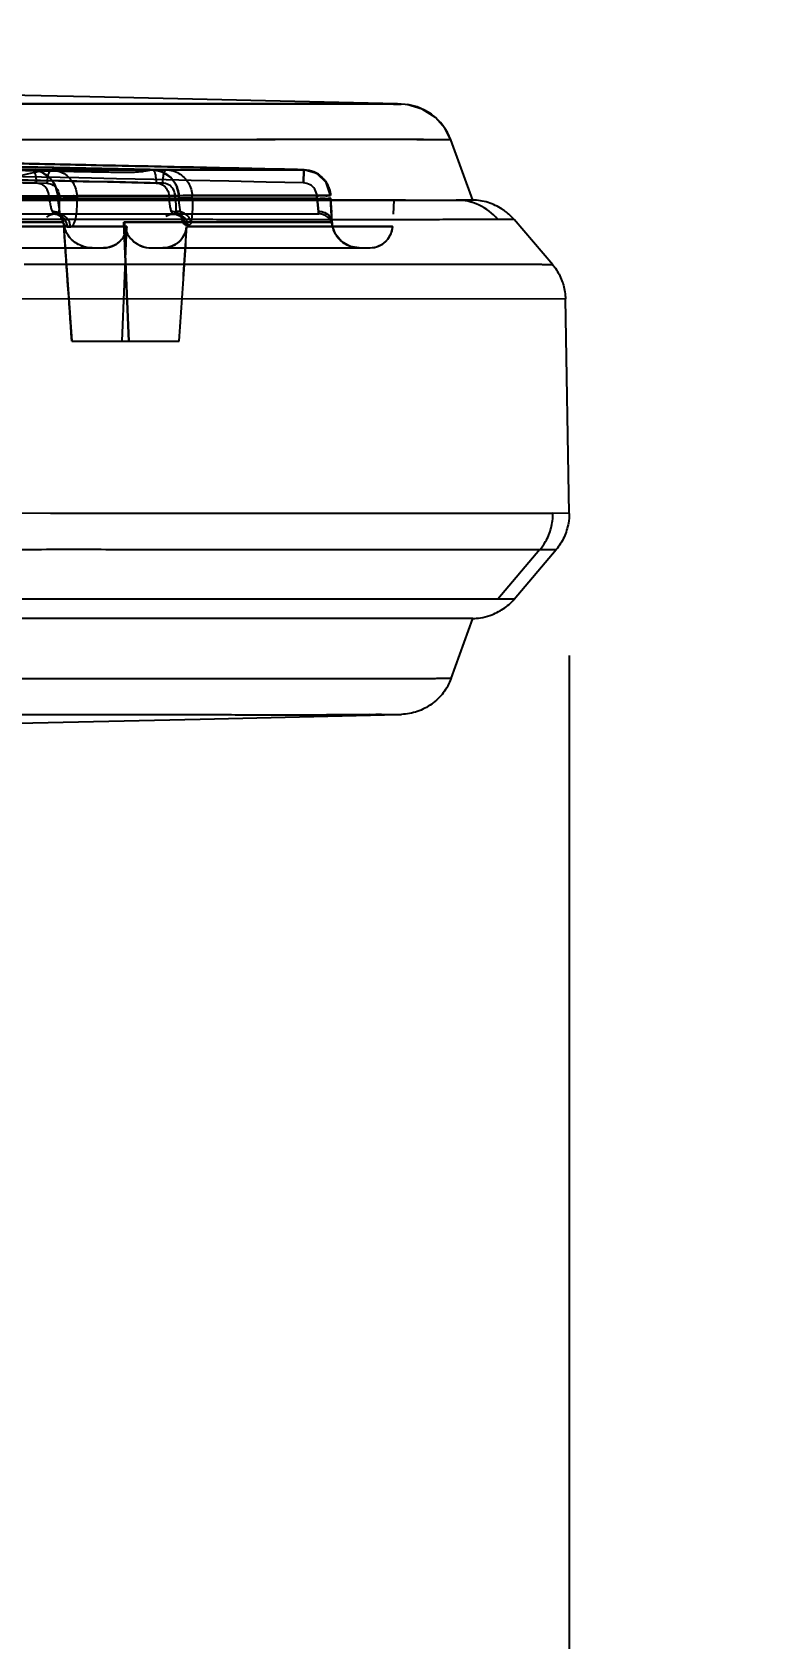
# Model space of a CAD drawing. Header units: millimetres. Extents: x 687 to 1107, y -116 to 478.
# Drawn here: x 855.8 to 859.06, y 371.13 to 378.21 of the extents above; entities that cross this region are included whole.
import ezdxf

# ---------------------------------------------------------------- set-up
doc = ezdxf.new("R2010")
doc.units = ezdxf.units.MM
doc.header["$LTSCALE"] = 0.1
doc.layers.add('DIM', color=3, linetype='Continuous')
doc.styles.get("Standard").update_dxf_attribs({"font": 'arial.ttf'})
doc.dimstyles.new('ISO-25', dxfattribs={"dimtxt": 2.5, "dimasz": 2.5, "dimexe": 1.25, "dimexo": 0.625, "dimtad": 1, "dimlfac": 5, "dimtxsty": 'Standard', "dimcen": 2.5, "dimadec": 0, "dimazin": 0, "dimtfac": 1, "dimtmove": 0, "dimatfit": 3, "dimfxl": 0, "dimarcsym": 0})

# ---------------------------------------------------------------- blocks, each defined once
blk = doc.blocks.new('*D69')
at = {"layer": 'Defpoints', "color": 0}
for p in [(804.6861, 376.0872), (858.1644, 376.0869), (858.1644, 365.5396)]:
    blk.add_point(p, dxfattribs=at)
at = {"layer": 'DIM', "color": 0, "lineweight": -2}
for p, q in [((804.6861, 375.4622), (804.6861, 364.2896)), ((858.1644, 375.4619), (858.1644, 364.2896)), ((807.1861, 365.5396), (855.6644, 365.5396))]:
    blk.add_line(p, q, dxfattribs=at)
at = {"layer": 'DIM', "color": 0}
for points in [[(807.1861, 365.9563), (807.1861, 365.123), (804.6861, 365.5396)], [(855.6644, 365.9563), (855.6644, 365.123), (858.1644, 365.5396)]]:
    blk.add_solid(points, dxfattribs=at)
at = {"layer": 'DIM', "color": 0, "insert": (850.4227, 367.4411), "char_height": 2.5, "attachment_point": 5}
blk.add_mtext('267.5', dxfattribs=at)
blk = doc.blocks.new('*D67')
at = {"layer": 'Defpoints', "color": 0}
for p in [(831.4252, 395.8247), (883.897, -59.5354), (893.1679, -59.5354)]:
    blk.add_point(p, dxfattribs=at)
at = {"layer": 'DIM', "color": 0, "lineweight": -2}
for p, q in [((832.0502, 395.8247), (894.4179, 395.8247)), ((893.1679, 393.3247), (893.1679, -57.0354)), ((884.522, -59.5354), (894.4179, -59.5354))]:
    blk.add_line(p, q, dxfattribs=at)
at = {"layer": 'DIM', "color": 0}
for points in [[(892.7512, 393.3247), (893.5845, 393.3247), (893.1679, 395.8247)], [(892.7512, -57.0354), (893.5845, -57.0354), (893.1679, -59.5354)]]:
    blk.add_solid(points, dxfattribs=at)
at = {"layer": 'DIM', "color": 0, "insert": (890.9041, 168.1447), "char_height": 2.5, "attachment_point": 5, "rotation": 90}
blk.add_mtext('(2280)', dxfattribs=at)

msp = doc.modelspace()

# ---------------------------------------------------------------- linework, layer by layer
for p, q in [((857.4215, 377.8889), (857.4079, 377.8893)), ((857.4213, 377.8889), (857.4079, 377.8893)), ((857.7392, 377.4665), (857.6428, 377.7311)), ((856.9956, 377.5997), (853.5492, 377.6724)), ((854.1235, 377.5969), (856.3298, 377.5994)), ((856.9956, 377.5997), (855.8846, 377.5987)), ((856.3899, 377.5994), (856.9963, 377.5998)), ((856.9943, 377.5416), (856.9956, 377.5997)), ((856.9956, 377.5997), (856.9943, 377.5416)), ((805.1117, 377.4667), (857.667, 377.4666)), ((820.4265, 377.4666), (857.7392, 377.4666)), ((857.0534, 377.4731), (831.7213, 377.4731)), ((834.9646, 377.4731), (855.918, 377.4731)), ((855.8739, 377.4731), (835.5132, 377.4731)), ((842.4239, 377.4667), (856.8391, 377.4667)), ((852.7895, 377.4849), (855.9103, 377.4827)), ((856.4445, 377.4831), (854.2233, 377.4857)), ((857.4436, 377.4666), (855.6681, 377.4667)), ((855.8735, 377.4838), (855.9103, 377.4849)), ((855.8739, 377.4731), (855.8738, 377.4831)), ((855.9109, 377.4742), (855.8739, 377.4731)), ((855.9109, 377.4742), (855.9103, 377.4849)), ((855.9179, 377.4831), (855.9178, 377.4731)), ((855.9959, 377.4861), (857.1127, 377.4861)), ((855.9959, 377.485), (855.9964, 377.4742)), ((856.4016, 377.4839), (856.4017, 377.4731)), ((856.429, 377.4731), (856.4291, 377.4839)), ((857.1127, 377.486), (856.5032, 377.4861)), ((856.5038, 377.4742), (856.5032, 377.4858)), ((857.0532, 377.4731), (857.0532, 377.4842)), ((857.0532, 377.4842), (857.0532, 377.4731)), ((857.0592, 377.4166), (857.0534, 377.4731)), ((857.0534, 377.4731), (857.0592, 377.4166)), ((857.1134, 377.4742), (857.1166, 377.412)), ((857.1134, 377.4742), (857.1166, 377.412)), ((857.1134, 377.4742), (857.1191, 377.3693)), ((857.1191, 377.3691), (857.1134, 377.4742)), ((857.3924, 377.4666), (857.3891, 377.4045)), ((857.4859, 377.4666), (857.7386, 377.4666)), ((857.7386, 377.4666), (857.667, 377.4666)), ((831.7894, 377.4056), (857.0617, 377.4056)), ((855.9329, 377.3693), (852.7505, 377.3693)), ((854.1963, 377.3693), (855.9365, 377.3691)), ((855.8864, 377.4166), (855.8876, 377.414)), ((855.9366, 377.3639), (855.9341, 377.3674)), ((855.9366, 377.3639), (855.9726, 376.8455)), ((857.1191, 377.3693), (856.2027, 377.3693)), ((856.2244, 376.8455), (856.2028, 377.3693)), ((856.2253, 376.8455), (856.2037, 377.3693)), ((856.2038, 377.3693), (856.462, 377.3693)), ((856.4864, 377.3556), (856.4748, 377.3556)), ((856.498, 377.3692), (857.1191, 377.3691)), ((856.5528, 377.3817), (856.5786, 377.3816)), ((857.8481, 377.3826), (857.9217, 377.3826)), ((857.9217, 377.3826), (858.0917, 377.182)), ((856.2152, 377.3503), (842.4304, 377.3508)), ((842.4304, 377.3504), (856.2151, 377.3503)), ((855.9533, 377.3487), (855.9674, 377.3487)), ((856.195, 376.8455), (856.2149, 377.3503)), ((856.195, 376.8455), (856.215, 377.3503)), ((856.4793, 377.3503), (857.3868, 377.3504)), ((857.3863, 377.3504), (856.4797, 377.3503)), ((842.1339, 377.2556), (856.1125, 377.2556)), ((856.3246, 377.2556), (857.287, 377.2556)), ((856.111, 377.1829), (855.7626, 377.1827)), ((856.1355, 377.1829), (856.111, 377.1829)), ((856.1751, 377.1829), (856.1355, 377.1829)), ((856.4796, 377.1828), (856.1751, 377.1829)), ((856.5757, 377.1828), (856.4796, 377.1828)), ((857.2437, 377.1828), (856.5757, 377.1828)), ((857.5112, 377.1828), (857.2437, 377.1828)), ((858.1479, 377.0311), (852.286, 377.029)), ((858.1644, 376.0869), (858.1479, 377.0311)), ((855.9726, 376.8455), (856.4454, 376.8456)), ((855.8785, 376.0872), (855.6089, 376.0874)), ((858.093, 376.0872), (855.8785, 376.0872)), ((858.1644, 376.0869), (858.0922, 376.088)), ((858.0345, 375.9276), (857.8504, 375.7097)), ((857.9223, 375.7091), (858.1076, 375.9278)), ((858.0346, 375.9276), (858.0359, 375.9275)), ((858.0359, 375.9275), (858.1072, 375.9281)), ((857.8496, 375.7096), (855.4678, 375.7095)), ((857.9223, 375.7097), (857.8504, 375.7097)), ((857.7399, 375.6246), (805.1103, 375.6246)), ((857.6438, 375.3599), (857.7401, 375.6245)), ((857.1571, 375.2008), (857.0946, 375.2007)), ((857.2864, 375.201), (857.1571, 375.2008)), ((857.3374, 375.2012), (857.3127, 375.2011)), ((857.4161, 375.202), (857.4221, 375.2022)), ((857.4221, 375.2022), (857.4249, 375.2022))]:
    msp.add_line(p, q)
for points in [[(857.4078, 377.8893), (856.0524, 377.9205), (853.4722, 377.9732), (850.7199, 378.0229), (848.5808, 378.057), (846.1892, 378.0903), (843.5778, 378.121)], [(855.7983, 377.5986), (852.0997, 377.6737), (848.5309, 377.7368), (845.092, 377.7883), (841.7829, 377.8283), (838.6038, 377.8573), (835.5545, 377.8759)], [(855.8847, 377.5987), (852.2024, 377.674), (848.6449, 377.7372), (845.2121, 377.7887), (841.9041, 377.8287), (838.7209, 377.8577), (835.6626, 377.8762)], [(856.3299, 377.5994), (852.781, 377.6728), (849.2752, 377.7351), (845.8127, 377.7865), (842.3934, 377.8271), (839.0173, 377.8569), (835.6844, 377.8763)], [(856.3892, 377.5995), (852.8502, 377.673), (849.3519, 377.7355), (845.8943, 377.7869), (842.4775, 377.8275), (839.1014, 377.8573), (835.7662, 377.8765)], [(857.4087, 377.8892), (857.4007, 377.8894), (857.3905, 377.8895), (857.3778, 377.8897)], [(857.4226, 377.8889), (857.4215, 377.889), (857.4087, 377.8892)], [(857.6428, 377.7313), (857.6167, 377.7822), (857.5748, 377.83), (857.5169, 377.8672), (857.4485, 377.8869)], [(855.9127, 377.4852), (855.9017, 377.529), (855.8763, 377.5649), (855.8408, 377.5891), (855.7982, 377.5986)], [(856.4456, 377.4859), (856.4344, 377.53), (856.409, 377.5656), (856.3731, 377.5898), (856.3298, 377.5994)], [(857.1127, 377.4861), (857.0943, 377.5434), (857.0523, 377.5837), (856.9956, 377.5997)], [(857.1127, 377.4861), (857.095, 377.5422), (857.0535, 377.583), (856.9956, 377.5997)], [(856.4445, 377.4857), (856.4448, 377.4857), (856.4451, 377.4858), (856.4453, 377.4858), (856.4455, 377.4859), (856.4456, 377.4859), (856.4456, 377.486)], [(856.4462, 377.4745), (856.4462, 377.4744), (856.4461, 377.4744), (856.446, 377.4743), (856.4458, 377.4743), (856.4455, 377.4742), (856.4451, 377.4742)], [(857.1191, 377.3698), (857.1175, 377.3971), (857.1156, 377.433), (857.1134, 377.4742)], [(857.1191, 377.3696), (857.1176, 377.3967), (857.1156, 377.4326), (857.1134, 377.4742)], [(855.8637, 377.3912), (855.8773, 377.4014), (855.8929, 377.4055), (855.9093, 377.4034), (855.9238, 377.3958), (855.9299, 377.3897), (855.9294, 377.3908), (855.9253, 377.4014)], [(856.3872, 377.3957), (856.4079, 377.4045), (856.4306, 377.4043), (856.4484, 377.3967), (856.4582, 377.3879), (856.4603, 377.3846), (856.4585, 377.3906), (856.4575, 377.4069)], [(857.2392, 377.2556), (857.1992, 377.2624), (857.1617, 377.2839), (857.1353, 377.3156), (857.1208, 377.3556)], [(857.2869, 377.2556), (857.3158, 377.2598), (857.3435, 377.2731), (857.3654, 377.2936), (857.3802, 377.3194), (857.3868, 377.3503)], [(855.3972, 375.1566), (856.538, 375.1811), (857.4145, 375.202)]]:
    msp.add_lwpolyline(points)
for centre, radius, start, end in [((857.4173, 377.649), 0.24, 20.00493, 88.48701), ((831.6645, -747.9284), 1125.7551, 88.7107189, 89.7856135), ((831.664, -747.958), 1125.7847, 88.7107302, 89.7855956), ((856.9928, 377.4797), 0.1201, 3.04263, 88.65691), ((860.8017, 377.7256), 4.3638, 183.15214, 183.2783), ((653.2192, 362.996), 203.2261, 3.907642, 4.055641), ((857.0617, 377.3456), 0.06, 9.5959, 90.01213), ((857.0616, 377.3456), 0.06, 9.5875, 89.9842), ((857.2868, 377.3556), 0.1001, 270.12146, 356.96803)]:
    msp.add_arc(centre, radius, start, end)
for points, knots in [([(835.6625, 377.8762), (836.3393, 377.8732), (837.5656, 377.8664), (839.3499, 377.8532), (840.9399, 377.8389), (842.3778, 377.8239), (843.5906, 377.8097), (844.6053, 377.7969), (845.5125, 377.7847), (846.3948, 377.7721), (847.2583, 377.7592), (848.0611, 377.747), (848.7555, 377.7345), (849.3569, 377.7236), (849.8761, 377.7164), (850.4075, 377.7082), (850.9467, 377.6912), (851.4938, 377.659), (851.9692, 377.6478), (852.3891, 377.6414), (852.7603, 377.6525), (853.0903, 377.6628), (853.3789, 377.6225), (853.6359, 377.6099), (853.8597, 377.6001), (854.0529, 377.5935), (854.2197, 377.5883), (854.3646, 377.5843), (854.4912, 377.581), (854.6027, 377.5782), (854.7016, 377.5758), (854.7901, 377.5738), (854.8703, 377.572), (854.9443, 377.5705), (855.0138, 377.569), (855.0812, 377.5677), (855.149, 377.5665), (855.2325, 377.5651), (855.3362, 377.5639), (855.4568, 377.5627), (855.5803, 377.5643), (855.6964, 377.5628), (855.7965, 377.5854), (855.8573, 377.5992), (855.8845, 377.5987)], [0, 0, 0, 0, 0.100359, 0.181871, 0.264613, 0.336164, 0.395113, 0.444484, 0.486656, 0.529656, 0.575348, 0.614715, 0.648729, 0.678343, 0.703907, 0.725738, 0.757154, 0.783898, 0.807014, 0.827663, 0.846155, 0.862117, 0.876499, 0.889261, 0.900261, 0.909734, 0.917917, 0.92502, 0.931231, 0.936694, 0.941556, 0.945898, 0.949826, 0.953458, 0.956863, 0.960136, 0.963468, 0.966916, 0.972514, 0.978856, 0.984784, 0.990864, 0.995964, 1, 1, 1, 1]), ([(855.8845, 377.5987), (855.7676, 377.6007), (855.5183, 377.6053), (855.134, 377.6128), (854.6944, 377.6219), (854.2438, 377.6314), (853.7524, 377.6418), (853.2195, 377.6531), (852.5761, 377.6664), (851.8791, 377.6798), (851.1051, 377.6937), (850.1982, 377.7093), (849.1164, 377.7283), (847.9275, 377.7474), (846.6457, 377.7673), (845.187, 377.7881), (843.5577, 377.8094), (841.7457, 377.8303), (839.8714, 377.8487), (837.8124, 377.8649), (836.4157, 377.8728), (835.6625, 377.8762)], [0, 0, 0, 0, 0.017344, 0.036998, 0.057014, 0.08257, 0.10385, 0.129924, 0.161629, 0.199318, 0.23333, 0.276468, 0.333863, 0.393821, 0.452857, 0.524013, 0.610222, 0.694573, 0.792812, 0.888269, 1, 1, 1, 1]), ([(835.6844, 377.8763), (836.2264, 377.874), (837.2641, 377.8687), (838.7557, 377.8591), (840.1207, 377.8486), (841.3703, 377.8374), (842.5149, 377.826), (843.5631, 377.8145), (844.5226, 377.8031), (845.4002, 377.7921), (846.2021, 377.7812), (846.9342, 377.7711), (847.6019, 377.7613), (848.2109, 377.7519), (848.7657, 377.7431), (849.2699, 377.7353), (849.7278, 377.7276), (850.1423, 377.7207), (850.5167, 377.7141), (850.8678, 377.7061), (851.2177, 377.7033), (851.5693, 377.6849), (851.9064, 377.6751), (852.2101, 377.6702), (852.4792, 377.6652), (852.72, 377.6611), (852.9357, 377.6574), (853.1297, 377.6549), (853.3116, 377.6645), (853.4973, 377.655), (853.6997, 377.6404), (853.9226, 377.6371), (854.1523, 377.6316), (854.3724, 377.6267), (854.5709, 377.6225), (854.7471, 377.6188), (854.9047, 377.6155), (855.0466, 377.6125), (855.1747, 377.6098), (855.291, 377.6073), (855.3967, 377.6051), (855.493, 377.603), (855.5807, 377.6012), (855.6608, 377.5995), (855.7339, 377.5979), (855.8007, 377.5965), (855.8618, 377.5952), (855.9177, 377.5941), (855.9689, 377.593), (856.0159, 377.5921), (856.0591, 377.5913), (856.0987, 377.5905), (856.1351, 377.59), (856.1687, 377.5894), (856.1996, 377.5892), (856.2281, 377.5892), (856.2543, 377.5899), (856.2779, 377.5918), (856.2986, 377.5948), (856.3154, 377.5981), (856.3255, 377.5994), (856.3298, 377.5994)], [0, 0, 0, 0, 0.078741, 0.150773, 0.216709, 0.277058, 0.33233, 0.383017, 0.429362, 0.471733, 0.510532, 0.545885, 0.5781, 0.607552, 0.63438, 0.658705, 0.680819, 0.700921, 0.718928, 0.73522, 0.751955, 0.769759, 0.786363, 0.80094, 0.813885, 0.825475, 0.835934, 0.845216, 0.853658, 0.862378, 0.872206, 0.883133, 0.894764, 0.905582, 0.915124, 0.923603, 0.931195, 0.93803, 0.944211, 0.949821, 0.954925, 0.959574, 0.963811, 0.967676, 0.971206, 0.974432, 0.977383, 0.980085, 0.98256, 0.98483, 0.986914, 0.988828, 0.990588, 0.992208, 0.993702, 0.995081, 0.996351, 0.997505, 0.998528, 0.999372, 1, 1, 1, 1]), ([(835.7662, 377.8765), (836.3428, 377.8741), (837.4467, 377.8685), (839.033, 377.8579), (840.4839, 377.8462), (841.8112, 377.8337), (843.0253, 377.8209), (844.1357, 377.8081), (845.1514, 377.7954), (846.0803, 377.7831), (846.9286, 377.7712), (847.7018, 377.7598), (848.406, 377.749), (849.0462, 377.7389), (849.6259, 377.7294), (850.1493, 377.7206), (850.6214, 377.7125), (851.0461, 377.7051), (851.4264, 377.6984), (851.7663, 377.6923), (852.0711, 377.6867), (852.3459, 377.6816), (852.5949, 377.6769), (852.8209, 377.6726), (853.0257, 377.6687), (853.2092, 377.6651), (853.3701, 377.6619), (853.5111, 377.6591), (853.6418, 377.6564), (853.7749, 377.6538), (853.9193, 377.6509), (854.0784, 377.6477), (854.2545, 377.6442), (854.4466, 377.6403), (854.6449, 377.6363), (854.8343, 377.6324), (855.0045, 377.6289), (855.1551, 377.6258), (855.2898, 377.623), (855.4109, 377.6204), (855.5204, 377.6181), (855.6196, 377.616), (855.7098, 377.6141), (855.792, 377.6123), (855.8669, 377.6107), (855.9352, 377.6092), (855.9976, 377.6079), (856.0547, 377.6066), (856.1069, 377.6055), (856.1547, 377.6045), (856.1985, 377.6035), (856.2388, 377.6026), (856.2758, 377.6018), (856.3096, 377.6011), (856.34, 377.6004), (856.3661, 377.5999), (856.382, 377.5996), (856.3891, 377.5995)], [0, 0, 0, 0, 0.083873, 0.160572, 0.230733, 0.294918, 0.35365, 0.407339, 0.456431, 0.501405, 0.542462, 0.57983, 0.613884, 0.644902, 0.672953, 0.698219, 0.721053, 0.741632, 0.76, 0.77638, 0.791074, 0.804341, 0.816365, 0.827288, 0.837222, 0.846167, 0.853976, 0.860631, 0.866676, 0.873001, 0.879983, 0.887692, 0.896152, 0.90559, 0.915647, 0.925004, 0.933148, 0.940409, 0.946901, 0.952747, 0.958031, 0.962825, 0.967186, 0.971158, 0.974779, 0.978083, 0.981101, 0.983859, 0.986383, 0.988696, 0.990815, 0.992759, 0.994548, 0.996198, 0.997687, 0.998963, 1, 1, 1, 1]), ([(835.877, 377.8769), (836.1053, 377.876), (836.5619, 377.8741), (837.2468, 377.8708), (837.9318, 377.8671), (838.6016, 377.8631), (839.2564, 377.8588), (839.8961, 377.8542), (840.5358, 377.8493), (841.1608, 377.8442), (841.771, 377.8388), (842.3666, 377.8333), (842.9621, 377.8274), (843.5435, 377.8214), (844.1108, 377.8153), (844.6639, 377.809), (845.2171, 377.8025), (845.7572, 377.7958), (846.2843, 377.7891), (846.7984, 377.7823), (847.3124, 377.7753), (847.8125, 377.7682), (848.2986, 377.7611), (848.7708, 377.7541), (849.2429, 377.7468), (849.7034, 377.7395), (850.1523, 377.7323), (850.5896, 377.725), (851.0269, 377.7176), (851.442, 377.7104), (851.8348, 377.7035), (852.2054, 377.6968), (852.5761, 377.69), (852.9633, 377.6828), (853.367, 377.6751), (853.7874, 377.667), (854.2077, 377.6587), (854.6089, 377.6506), (854.9911, 377.6428), (855.3543, 377.6353), (855.7174, 377.6276), (856.0357, 377.6208), (856.3093, 377.6149), (856.5381, 377.6099), (856.7668, 377.6049), (856.9193, 377.6015), (856.9956, 377.5997)], [0, 0, 0, 0, 0.032429, 0.064859, 0.097288, 0.129718, 0.160007, 0.190295, 0.220584, 0.250873, 0.279071, 0.307269, 0.335467, 0.363665, 0.389856, 0.416048, 0.44224, 0.468431, 0.492773, 0.517115, 0.541456, 0.565798, 0.588154, 0.610511, 0.632867, 0.655223, 0.67593, 0.696638, 0.717345, 0.738052, 0.755603, 0.773154, 0.790706, 0.808257, 0.828161, 0.848066, 0.867971, 0.887876, 0.905073, 0.922269, 0.939466, 0.956663, 0.967497, 0.978331, 0.989166, 1, 1, 1, 1]), ([(856.9956, 377.5997), (856.9193, 377.6015), (856.7668, 377.6049), (856.538, 377.6099), (856.3092, 377.6149), (856.0356, 377.6208), (855.7172, 377.6276), (855.354, 377.6353), (854.9908, 377.6428), (854.6086, 377.6507), (854.2073, 377.6587), (853.7871, 377.667), (853.3669, 377.6751), (852.9632, 377.6828), (852.576, 377.69), (852.2054, 377.6968), (851.8348, 377.7035), (851.4419, 377.7104), (851.0268, 377.7176), (850.5895, 377.725), (850.1522, 377.7323), (849.7033, 377.7395), (849.2429, 377.7468), (848.7709, 377.7541), (848.2989, 377.7611), (847.8128, 377.7682), (847.3128, 377.7753), (846.7987, 377.7823), (846.2847, 377.7891), (845.7576, 377.7958), (845.2175, 377.8024), (844.6644, 377.809), (844.1114, 377.8153), (843.5441, 377.8214), (842.9627, 377.8274), (842.3671, 377.8333), (841.7715, 377.8388), (841.1612, 377.8442), (840.5362, 377.8493), (839.8965, 377.8542), (839.2567, 377.8588), (838.6019, 377.8631), (837.932, 377.8671), (837.247, 377.8708), (836.562, 377.8741), (836.1053, 377.876), (835.877, 377.8769)], [0, 0, 0, 0, 0.010836, 0.021672, 0.032509, 0.043345, 0.060545, 0.077745, 0.094945, 0.112145, 0.132045, 0.151946, 0.171846, 0.191746, 0.209297, 0.226847, 0.244398, 0.261948, 0.282657, 0.303366, 0.324075, 0.344784, 0.367135, 0.389485, 0.411835, 0.434186, 0.458527, 0.482869, 0.50721, 0.531552, 0.55774, 0.583928, 0.610117, 0.636305, 0.664506, 0.692706, 0.720907, 0.749108, 0.779398, 0.809687, 0.839977, 0.870267, 0.9027, 0.935133, 0.967567, 1, 1, 1, 1]), ([(843.5934, 377.8907), (844.2477, 377.8906), (845.6876, 377.8903), (847.8926, 377.8898), (849.7992, 377.8894), (851.2515, 377.8892), (852.2382, 377.8891), (853.1309, 377.889), (853.9181, 377.8891), (854.5962, 377.8893), (855.3053, 377.8895), (855.99, 377.8897), (856.6184, 377.8901), (857.0367, 377.8905), (857.2825, 377.8901), (857.3945, 377.8892), (857.4237, 377.8889)], [0, 0, 0, 0, 0.141919, 0.312345, 0.47828, 0.555494, 0.627385, 0.692306, 0.749138, 0.798141, 0.839396, 0.902942, 0.946668, 0.975707, 0.993676, 1, 1, 1, 1]), ([(857.4238, 377.8889), (857.4211, 377.8889), (857.4152, 377.8891), (857.4051, 377.8893), (857.3923, 377.8894), (857.3763, 377.8896), (857.3572, 377.8897), (857.3341, 377.8899), (857.3062, 377.89), (857.2719, 377.8901), (857.2291, 377.8901), (857.1751, 377.8902), (857.1066, 377.8902), (857.0194, 377.8903), (856.9079, 377.8902), (856.7655, 377.8902), (856.5825, 377.8901), (856.3431, 377.8899), (856.0312, 377.8898), (855.6482, 377.8896), (855.2125, 377.8895), (854.7464, 377.8893), (854.257, 377.8892), (853.739, 377.8891), (853.1869, 377.8891), (852.5986, 377.8891), (851.9722, 377.8891), (851.2999, 377.8892), (850.5628, 377.8893), (849.7354, 377.8895), (848.7932, 377.8896), (847.717, 377.8898), (846.4901, 377.8901), (845.0991, 377.8904), (844.1147, 377.8906), (843.5936, 377.8907)], [0, 0, 0, 0, 0.000584, 0.001273, 0.00221, 0.003357, 0.004728, 0.006372, 0.008356, 0.010788, 0.013815, 0.01764, 0.0225, 0.02867, 0.03655, 0.046682, 0.059556, 0.076263, 0.098596, 0.127212, 0.159342, 0.193115, 0.228307, 0.265516, 0.305478, 0.348053, 0.393138, 0.44135, 0.493891, 0.553017, 0.62083, 0.698278, 0.786453, 0.886968, 1, 1, 1, 1]), ([(855.8178, 377.5402), (853.5688, 377.5901), (849.0707, 377.6772), (842.3232, 377.7697), (837.8247, 377.8059), (835.5756, 377.8177)], [0, 0, 0, 0, 0.333359, 0.666692, 1, 1, 1, 1]), ([(835.642, 377.8181), (837.8892, 377.8066), (842.3833, 377.7707), (849.1239, 377.6781), (853.6171, 377.5906), (855.8635, 377.5404)], [0, 0, 0, 0, 0.333353, 0.666686, 1, 1, 1, 1]), ([(835.6993, 377.8182), (837.9934, 377.8079), (842.5816, 377.7736), (849.4636, 377.6812), (854.0514, 377.5924), (856.3451, 377.5412)], [0, 0, 0, 0, 0.333314, 0.666647, 1, 1, 1, 1]), ([(856.372, 377.5411), (854.0812, 377.5925), (849.4992, 377.6816), (842.6254, 377.774), (838.0425, 377.8081), (835.7509, 377.8182)], [0, 0, 0, 0, 0.333317, 0.66665, 1, 1, 1, 1]), ([(857.6429, 377.7311), (857.6137, 377.7314), (857.5013, 377.7323), (857.2544, 377.7327), (856.8333, 377.7322), (856.1987, 377.7319), (855.5054, 377.7316), (854.7851, 377.7315), (854.0935, 377.7313), (853.289, 377.7312), (852.3759, 377.7312), (851.3669, 377.7313), (849.8863, 377.7316), (847.9514, 377.732), (845.5837, 377.7325), (843.1959, 377.733), (838.4753, 377.7338), (834.5514, 377.7341), (831.4252, 377.7341)], [0, 0, 0, 0, 0.003341, 0.012853, 0.028259, 0.051526, 0.085469, 0.107588, 0.133947, 0.164607, 0.199639, 0.238433, 0.280071, 0.36906, 0.459836, 0.550999, 0.642288, 1, 1, 1, 1]), ([(857.6424, 377.731), (857.6185, 377.7315), (857.5621, 377.7322), (857.4597, 377.7323), (857.3228, 377.7324), (857.1463, 377.7323), (856.8191, 377.7322), (856.2643, 377.7318), (855.5951, 377.7316), (854.8991, 377.7314), (853.9293, 377.7311), (852.8121, 377.7311), (851.5592, 377.7312), (850.0913, 377.7314), (848.1565, 377.7318), (845.7719, 377.7323), (843.353, 377.7329), (840.1149, 377.7334), (836.139, 377.7339), (832.972, 377.734), (831.4252, 377.734)], [0, 0, 0, 0, 0.002727, 0.006459, 0.011716, 0.018388, 0.026663, 0.049154, 0.081868, 0.10324, 0.128805, 0.192834, 0.231084, 0.272172, 0.360805, 0.452485, 0.545039, 0.637599, 0.823011, 1, 1, 1, 1]), ([(855.7981, 377.5986), (855.8173, 377.5981), (855.8559, 377.5866), (855.8977, 377.5434), (855.9092, 377.5046), (855.9103, 377.4849)], [0, 0, 0, 0, 0.330107, 0.659641, 1, 1, 1, 1]), ([(855.8177, 377.5403), (855.8177, 377.5501), (855.816, 377.5676), (855.8115, 377.5879), (855.8024, 377.5985), (855.7981, 377.5986)], [0, 0, 0, 0, 0.459516, 0.803393, 1, 1, 1, 1]), ([(855.8845, 377.5987), (855.8803, 377.5987), (855.871, 377.5879), (855.866, 377.5678), (855.8639, 377.5503), (855.8636, 377.5405)], [0, 0, 0, 0, 0.197796, 0.546196, 1, 1, 1, 1]), ([(855.8845, 377.5987), (855.9034, 377.5983), (855.9417, 377.5867), (855.9833, 377.5438), (855.995, 377.5048), (855.9959, 377.485)], [0, 0, 0, 0, 0.326784, 0.656447, 1, 1, 1, 1]), ([(856.3298, 377.5994), (856.3334, 377.5994), (856.3401, 377.5871), (856.3429, 377.5685), (856.3447, 377.551), (856.345, 377.5412)], [0, 0, 0, 0, 0.176746, 0.527959, 1, 1, 1, 1]), ([(856.3298, 377.5994), (856.3491, 377.5989), (856.3883, 377.5873), (856.4311, 377.5444), (856.4434, 377.5053), (856.4445, 377.4857)], [0, 0, 0, 0, 0.331034, 0.663745, 1, 1, 1, 1]), ([(856.3891, 377.5995), (856.3854, 377.5995), (856.3782, 377.5872), (856.3742, 377.5684), (856.3724, 377.5508), (856.3721, 377.5411)], [0, 0, 0, 0, 0.180365, 0.536938, 1, 1, 1, 1]), ([(856.3891, 377.5995), (856.4084, 377.599), (856.4478, 377.5878), (856.4907, 377.5446), (856.5023, 377.5052), (856.5032, 377.4857)], [0, 0, 0, 0, 0.328684, 0.667504, 1, 1, 1, 1]), ([(856.9956, 377.5997), (857.0153, 377.5993), (857.0549, 377.5879), (857.0989, 377.5453), (857.1117, 377.5059), (857.1127, 377.4861)], [0, 0, 0, 0, 0.333363, 0.66354, 1, 1, 1, 1]), ([(855.8738, 377.4831), (855.8725, 377.4934), (855.8673, 377.5131), (855.8461, 377.535), (855.8271, 377.5398), (855.8178, 377.5402)], [0, 0, 0, 0, 0.357999, 0.678536, 1, 1, 1, 1]), ([(855.8635, 377.5404), (855.8728, 377.5398), (855.8915, 377.5349), (855.9121, 377.5129), (855.9169, 377.4934), (855.9179, 377.4831)], [0, 0, 0, 0, 0.323276, 0.642702, 1, 1, 1, 1]), ([(856.3451, 377.5412), (856.3546, 377.5405), (856.3737, 377.5355), (856.3951, 377.5137), (856.4005, 377.4941), (856.4016, 377.4839)], [0, 0, 0, 0, 0.326334, 0.646937, 1, 1, 1, 1]), ([(856.4291, 377.4839), (856.4279, 377.4943), (856.4228, 377.5143), (856.4009, 377.5362), (856.3815, 377.5408), (856.372, 377.5411)], [0, 0, 0, 0, 0.355648, 0.675166, 1, 1, 1, 1]), ([(857.0532, 377.4842), (857.052, 377.4945), (857.0465, 377.5144), (857.024, 377.5363), (857.0042, 377.5411), (856.9943, 377.5417)], [0, 0, 0, 0, 0.346669, 0.66676, 1, 1, 1, 1]), ([(855.8739, 377.4731), (855.8747, 377.4657), (855.8766, 377.4518), (855.8806, 377.4329), (855.8843, 377.4215), (855.8864, 377.4166)], [0, 0, 0, 0, 0.382748, 0.727526, 1, 1, 1, 1]), ([(855.9098, 377.4056), (855.9134, 377.4056), (855.9186, 377.4209), (855.9195, 377.4412), (855.9192, 377.4618), (855.918, 377.4731)], [0, 0, 0, 0, 0.156639, 0.514645, 1, 1, 1, 1]), ([(855.9109, 377.4742), (855.9118, 377.4605), (855.9144, 377.4346), (855.9215, 377.3993), (855.9286, 377.3782), (855.9329, 377.3693)], [0, 0, 0, 0, 0.381588, 0.725316, 1, 1, 1, 1]), ([(855.9179, 377.4836), (855.9284, 377.4842), (855.9484, 377.4852), (855.9744, 377.4856), (855.9899, 377.4858), (855.9959, 377.485)], [0, 0, 0, 0, 0.404993, 0.768192, 1, 1, 1, 1]), ([(855.9964, 377.4742), (855.991, 377.4752), (855.9761, 377.4748), (855.9501, 377.4748), (855.9294, 377.4738), (855.918, 377.4731)], [0, 0, 0, 0, 0.208665, 0.564566, 1, 1, 1, 1]), ([(855.9674, 377.3487), (855.9727, 377.3489), (855.9848, 377.3617), (855.9915, 377.3891), (855.997, 377.4285), (855.997, 377.4583), (855.9964, 377.4742)], [0, 0, 0, 0, 0.118205, 0.335044, 0.643877, 1, 1, 1, 1]), ([(856.4456, 377.486), (856.4455, 377.4878), (856.4344, 377.484), (856.4234, 377.4869), (856.4091, 377.485), (856.4014, 377.4846)], [0, 0, 0, 0, 0.123226, 0.473731, 1, 1, 1, 1]), ([(856.4018, 377.4731), (856.4094, 377.4735), (856.4236, 377.4754), (856.4347, 377.4724), (856.4461, 377.4764), (856.4462, 377.4745)], [0, 0, 0, 0, 0.511128, 0.868284, 1, 1, 1, 1]), ([(856.4115, 377.4166), (856.41, 377.4216), (856.4074, 377.433), (856.4042, 377.4519), (856.4025, 377.4657), (856.4018, 377.4731)], [0, 0, 0, 0, 0.269017, 0.611995, 1, 1, 1, 1]), ([(856.5032, 377.4858), (856.4987, 377.4867), (856.4851, 377.4863), (856.4605, 377.4861), (856.4403, 377.485), (856.429, 377.4844)], [0, 0, 0, 0, 0.186884, 0.541849, 1, 1, 1, 1]), ([(856.5038, 377.4742), (856.4992, 377.4751), (856.4854, 377.4748), (856.4607, 377.4748), (856.4404, 377.4738), (856.4292, 377.4731)], [0, 0, 0, 0, 0.186051, 0.549616, 1, 1, 1, 1]), ([(856.4292, 377.4731), (856.43, 377.4658), (856.431, 377.452), (856.4316, 377.4331), (856.4312, 377.4216), (856.4308, 377.4166)], [0, 0, 0, 0, 0.38958, 0.734386, 1, 1, 1, 1]), ([(856.462, 377.3693), (856.4588, 377.3784), (856.4536, 377.3996), (856.4482, 377.4347), (856.4459, 377.4605), (856.4451, 377.4742)], [0, 0, 0, 0, 0.270117, 0.614618, 1, 1, 1, 1]), ([(856.5038, 377.4742), (856.5044, 377.4606), (856.5048, 377.4348), (856.5031, 377.3997), (856.5002, 377.3784), (856.498, 377.3692)], [0, 0, 0, 0, 0.387938, 0.73213, 1, 1, 1, 1]), ([(857.053, 377.485), (857.0628, 377.4855), (857.0819, 377.4877), (857.0959, 377.484), (857.113, 377.4888), (857.1127, 377.486)], [0, 0, 0, 0, 0.489373, 0.859031, 1, 1, 1, 1]), ([(857.1127, 377.4861), (857.1128, 377.4886), (857.097, 377.4841), (857.0826, 377.4878), (857.0632, 377.4855), (857.053, 377.485)], [0, 0, 0, 0, 0.127561, 0.486738, 1, 1, 1, 1]), ([(857.0534, 377.4731), (857.0632, 377.4736), (857.0823, 377.4758), (857.0965, 377.4721), (857.1136, 377.4771), (857.1134, 377.4742)], [0, 0, 0, 0, 0.491508, 0.854157, 1, 1, 1, 1]), ([(857.0534, 377.4731), (857.0631, 377.4736), (857.0823, 377.4758), (857.0965, 377.4721), (857.1136, 377.477), (857.1134, 377.4742)], [0, 0, 0, 0, 0.490128, 0.859185, 1, 1, 1, 1]), ([(857.8492, 377.3819), (857.827, 377.4081), (857.7703, 377.4507), (857.7012, 377.4665), (857.667, 377.4666)], [0, 0, 0, 0, 0.500151, 1, 1, 1, 1]), ([(857.8693, 377.4262), (857.8499, 377.4386), (857.8077, 377.4584), (857.7616, 377.4665), (857.7386, 377.4666)], [0, 0, 0, 0, 0.500025, 1, 1, 1, 1]), ([(857.9206, 377.3818), (857.9096, 377.3947), (857.8927, 377.4102), (857.874, 377.4231), (857.8693, 377.4262)], [0, 0, 0, 0, 0.749258, 1, 1, 1, 1]), ([(854.6273, 377.3819), (854.7311, 377.3821), (854.931, 377.3824), (855.3024, 377.3824), (855.6462, 377.382), (855.964, 377.3823), (856.1749, 377.3824), (856.3692, 377.3822), (856.4933, 377.3819), (856.5528, 377.3817)], [0, 0, 0, 0, 0.161674, 0.311559, 0.57867, 0.697262, 0.806652, 0.907388, 1, 1, 1, 1]), ([(855.9328, 377.3693), (855.9338, 377.3769), (855.9306, 377.3936), (855.9123, 377.4119), (855.8952, 377.4165), (855.8864, 377.4166)], [0, 0, 0, 0, 0.313603, 0.643353, 1, 1, 1, 1]), ([(855.9365, 377.3638), (855.9369, 377.3719), (855.933, 377.3892), (855.9144, 377.408), (855.8969, 377.4127), (855.8883, 377.4128)], [0, 0, 0, 0, 0.320583, 0.658713, 1, 1, 1, 1]), ([(855.8883, 377.4128), (855.8891, 377.4114), (855.8908, 377.4085), (855.8937, 377.4056), (855.8956, 377.4056)], [0, 0, 0, 0, 0.450446, 1, 1, 1, 1]), ([(855.9533, 377.3487), (855.9527, 377.3586), (855.9466, 377.3783), (855.925, 377.3999), (855.9053, 377.4054), (855.8956, 377.4056)], [0, 0, 0, 0, 0.33811, 0.671215, 1, 1, 1, 1]), ([(855.9674, 377.3487), (855.9668, 377.3585), (855.9609, 377.3778), (855.9397, 377.3996), (855.9198, 377.4054), (855.9098, 377.4056)], [0, 0, 0, 0, 0.333737, 0.658289, 1, 1, 1, 1]), ([(856.0627, 377.2556), (856.0475, 377.2556), (856.0159, 377.2618), (855.9736, 377.2861), (855.9458, 377.3251), (855.9374, 377.355), (855.9364, 377.3692)], [0, 0, 0, 0, 0.245678, 0.510121, 0.769123, 1, 1, 1, 1]), ([(855.9533, 377.3487), (855.9514, 377.3487), (855.947, 377.3504), (855.9415, 377.3561), (855.9382, 377.361), (855.9365, 377.3638)], [0, 0, 0, 0, 0.245188, 0.571246, 1, 1, 1, 1]), ([(856.0627, 377.2556), (856.042, 377.2555), (856.0004, 377.2661), (855.9538, 377.307), (855.9389, 377.3452), (855.9366, 377.3639)], [0, 0, 0, 0, 0.345024, 0.685407, 1, 1, 1, 1]), ([(856.2028, 377.3693), (856.2034, 377.3544), (856.2098, 377.3247), (856.2374, 377.2887), (856.2757, 377.2613), (856.3081, 377.2556), (856.3246, 377.2556)], [0, 0, 0, 0, 0.243255, 0.480833, 0.72895, 1, 1, 1, 1]), ([(856.2037, 377.3693), (856.2043, 377.3546), (856.2113, 377.3247), (856.2384, 377.2868), (856.2785, 377.2614), (856.3099, 377.2555), (856.3255, 377.2556)], [0, 0, 0, 0, 0.240641, 0.489872, 0.744238, 1, 1, 1, 1]), ([(856.4115, 377.4166), (856.4122, 377.4146), (856.4138, 377.4109), (856.4164, 377.4056), (856.4187, 377.4056)], [0, 0, 0, 0, 0.490792, 1, 1, 1, 1]), ([(856.462, 377.3693), (856.4625, 377.3774), (856.4587, 377.3947), (856.4385, 377.4126), (856.4207, 377.4165), (856.4115, 377.4166)], [0, 0, 0, 0, 0.317214, 0.642368, 1, 1, 1, 1]), ([(856.4768, 377.3556), (856.4753, 377.3647), (856.4679, 377.3825), (856.4463, 377.4011), (856.4277, 377.4056), (856.4187, 377.4056)], [0, 0, 0, 0, 0.335927, 0.671609, 1, 1, 1, 1]), ([(856.4284, 377.4056), (856.4302, 377.4056), (856.4302, 377.4116), (856.4307, 377.4146), (856.4308, 377.4166)], [0, 0, 0, 0, 0.470106, 1, 1, 1, 1]), ([(856.4864, 377.3556), (856.4849, 377.3647), (856.4776, 377.3825), (856.456, 377.4011), (856.4374, 377.4056), (856.4284, 377.4056)], [0, 0, 0, 0, 0.335339, 0.67193, 1, 1, 1, 1]), ([(856.498, 377.3692), (856.4965, 377.3784), (856.487, 377.3965), (856.4618, 377.4135), (856.4411, 377.4172), (856.4308, 377.4166)], [0, 0, 0, 0, 0.31438, 0.651036, 1, 1, 1, 1]), ([(856.4774, 377.3557), (856.4756, 377.3557), (856.4716, 377.3572), (856.4666, 377.3622), (856.4639, 377.3667), (856.4626, 377.3693)], [0, 0, 0, 0, 0.252535, 0.582888, 1, 1, 1, 1]), ([(856.4987, 377.3691), (856.4978, 377.3667), (856.4959, 377.3624), (856.4923, 377.3572), (856.4887, 377.3557), (856.4871, 377.3557)], [0, 0, 0, 0, 0.423754, 0.745156, 1, 1, 1, 1]), ([(856.5786, 377.3816), (856.6655, 377.3813), (856.8274, 377.3807), (857.0536, 377.3807), (857.2482, 377.3811), (857.4145, 377.3813), (857.5556, 377.3814), (857.6974, 377.3817), (857.7923, 377.3821), (857.8481, 377.3826)], [0, 0, 0, 0, 0.205285, 0.382483, 0.534766, 0.665022, 0.775528, 0.868238, 1, 1, 1, 1]), ([(857.0592, 377.4166), (857.0692, 377.4168), (857.0888, 377.413), (857.1119, 377.3956), (857.1187, 377.3778), (857.1191, 377.3692)], [0, 0, 0, 0, 0.359689, 0.691698, 1, 1, 1, 1]), ([(857.0592, 377.4166), (857.069, 377.4168), (857.0882, 377.4132), (857.1115, 377.3962), (857.1187, 377.3782), (857.1191, 377.3693)], [0, 0, 0, 0, 0.35215, 0.678035, 1, 1, 1, 1]), ([(857.0592, 377.4166), (857.0595, 377.4146), (857.0607, 377.4116), (857.06, 377.406), (857.0617, 377.4056)], [0, 0, 0, 0, 0.538129, 1, 1, 1, 1]), ([(857.0617, 377.4056), (857.0599, 377.4059), (857.0607, 377.4116), (857.0595, 377.4146), (857.0592, 377.4166)], [0, 0, 0, 0, 0.460668, 1, 1, 1, 1]), ([(857.1207, 377.3556), (857.1193, 377.3571), (857.1202, 377.3625), (857.1191, 377.3667), (857.119, 377.3691)], [0, 0, 0, 0, 0.467176, 1, 1, 1, 1]), ([(857.1191, 377.3693), (857.1193, 377.3668), (857.1202, 377.3624), (857.1196, 377.3573), (857.1208, 377.3556)], [0, 0, 0, 0, 0.541546, 1, 1, 1, 1]), ([(857.2393, 377.2556), (857.2209, 377.2555), (857.1833, 377.2644), (857.1391, 377.3014), (857.1239, 377.3372), (857.1208, 377.3556)], [0, 0, 0, 0, 0.33084, 0.665285, 1, 1, 1, 1]), ([(856.2149, 377.3503), (856.2143, 377.3337), (856.2032, 377.2998), (856.1641, 377.2643), (856.1295, 377.2556), (856.1125, 377.2556)], [0, 0, 0, 0, 0.327588, 0.665709, 1, 1, 1, 1]), ([(856.1125, 377.2556), (856.1303, 377.2556), (856.1659, 377.2649), (856.204, 377.3015), (856.2144, 377.3345), (856.215, 377.3503)], [0, 0, 0, 0, 0.350357, 0.688099, 1, 1, 1, 1]), ([(856.4789, 377.3503), (856.4778, 377.3338), (856.4661, 377.3007), (856.4274, 377.2647), (856.3923, 377.2556), (856.3747, 377.2556)], [0, 0, 0, 0, 0.324498, 0.655045, 1, 1, 1, 1]), ([(856.3747, 377.2556), (856.3919, 377.2556), (856.4266, 377.2643), (856.4657, 377.2999), (856.4776, 377.3335), (856.4787, 377.3503)], [0, 0, 0, 0, 0.337106, 0.669112, 1, 1, 1, 1]), ([(856.4787, 377.3503), (856.475, 377.2942), (856.4683, 377.182), (856.4571, 377.0137), (856.4489, 376.9016), (856.4452, 376.8455)], [0, 0, 0, 0, 0.33337, 0.666711, 1, 1, 1, 1]), ([(856.4454, 376.8455), (856.4491, 376.9016), (856.4575, 377.0137), (856.4687, 377.182), (856.4752, 377.2942), (856.4789, 377.3503)], [0, 0, 0, 0, 0.333185, 0.666517, 1, 1, 1, 1]), ([(858.0911, 377.1821), (858.091, 377.1817), (858.0904, 377.1812), (858.0894, 377.1809), (858.0877, 377.1806), (858.0849, 377.1805), (858.0806, 377.1806), (858.0752, 377.1808), (858.0657, 377.1812), (858.0508, 377.1818), (858.0296, 377.1825), (858.0039, 377.1828), (857.9737, 377.1828), (857.939, 377.1827), (857.9, 377.1826), (857.8567, 377.1826), (857.8092, 377.1827), (857.7378, 377.1828), (857.638, 377.1828), (857.5554, 377.1828), (857.5112, 377.1828)], [0, 0, 0, 0, 0.001967, 0.00346, 0.005406, 0.010756, 0.018109, 0.027475, 0.038847, 0.067558, 0.104137, 0.14849, 0.200552, 0.260276, 0.327611, 0.402394, 0.484318, 0.573076, 0.771362, 1, 1, 1, 1]), ([(858.0911, 377.1821), (858.0955, 377.1769), (858.1123, 377.1551), (858.1253, 377.1305), (858.1325, 377.1112)], [0, 0, 0, 0, 0.250201, 1, 1, 1, 1]), ([(858.1325, 377.1112), (858.1349, 377.1048), (858.1434, 377.0789), (858.1475, 377.0515), (858.1479, 377.0311)], [0, 0, 0, 0, 0.250422, 1, 1, 1, 1]), ([(858.0359, 375.9275), (858.0451, 375.9384), (858.0657, 375.9682), (858.0875, 376.022), (858.0933, 376.0655), (858.093, 376.0869)], [0, 0, 0, 0, 0.248109, 0.626346, 1, 1, 1, 1]), ([(858.1644, 376.0869), (858.1646, 376.0726), (858.1614, 376.0367), (858.1441, 375.9814), (858.1211, 375.9444), (858.1072, 375.928)], [0, 0, 0, 0, 0.250223, 0.625153, 1, 1, 1, 1]), ([(841.3136, 375.9278), (841.5972, 375.9267), (842.1642, 375.9247), (843.0145, 375.9229), (843.8641, 375.9225), (844.7125, 375.9238), (845.559, 375.926), (846.6801, 375.9286), (848.0631, 375.93), (849.682, 375.9284), (851.2163, 375.9279), (852.6209, 375.9276), (853.6901, 375.9274), (854.4507, 375.9276), (855.0752, 375.9281), (855.6341, 375.9288), (856.1321, 375.9288), (856.443, 375.9286), (856.7177, 375.9281), (856.9598, 375.9275), (857.1724, 375.9273), (857.3584, 375.9276), (857.5201, 375.9279), (857.6935, 375.928), (857.8625, 375.9279), (857.9853, 375.9278), (858.0345, 375.9276)], [0, 0, 0, 0, 0.050877, 0.101735, 0.152554, 0.203307, 0.253949, 0.304428, 0.404463, 0.502065, 0.594886, 0.679747, 0.754071, 0.786727, 0.816198, 0.866112, 0.887019, 0.905536, 0.921894, 0.936304, 0.948967, 0.960047, 0.969673, 0.977977, 0.991162, 1, 1, 1, 1]), ([(857.7735, 375.6274), (857.7877, 375.6297), (857.8229, 375.6387), (857.8751, 375.6646), (857.9083, 375.6932), (857.9223, 375.7097)], [0, 0, 0, 0, 0.250622, 0.625332, 1, 1, 1, 1]), ([(857.6439, 375.36), (857.6431, 375.36), (857.6402, 375.36), (857.6337, 375.3599), (857.6232, 375.3598), (857.6086, 375.3597), (857.59, 375.3595), (857.5574, 375.3593), (857.5069, 375.3591), (857.4351, 375.3588), (857.3489, 375.3586), (857.2483, 375.3586), (857.083, 375.3586), (856.8311, 375.3589), (856.4655, 375.3591), (856.0031, 375.3593), (855.6607, 375.3594), (855.4703, 375.3595)], [0, 0, 0, 0, 0.001067, 0.004035, 0.008886, 0.015601, 0.02416, 0.034545, 0.060703, 0.093819, 0.133592, 0.179755, 0.232616, 0.361694, 0.527518, 0.737165, 1, 1, 1, 1]), ([(857.6439, 375.36), (857.6357, 375.3377), (857.6182, 375.3058), (857.5866, 375.27), (857.5591, 375.2469), (857.5285, 375.2281), (857.4845, 375.2094), (857.4487, 375.2029), (857.4249, 375.2022)], [0, 0, 0, 0, 0.249422, 0.374782, 0.499946, 0.625119, 0.750511, 1, 1, 1, 1]), ([(855.3743, 375.2016), (855.5463, 375.2015), (855.8575, 375.2014), (856.2805, 375.2012), (856.6198, 375.201), (856.8887, 375.2008), (857.098, 375.2007), (857.2536, 375.201), (857.3561, 375.2016), (857.4064, 375.202), (857.4221, 375.2022)], [0, 0, 0, 0, 0.251996, 0.45596, 0.619618, 0.748975, 0.849881, 0.926285, 0.976914, 1, 1, 1, 1])]:
    msp.add_open_spline(points, degree=3, knots=knots)
for points in [[(856.3746, 377.2556), (856.3746, 377.2556), (856.3746, 377.2556), (856.3747, 377.2556)], [(857.7395, 375.6246), (857.7509, 375.6246), (857.7623, 375.6256), (857.7735, 375.6274)]]:
    msp.add_open_spline(points, degree=3)

# ---------------------------------------------------------------- dimensions: what is measured, and where the dimension line sits
at = {"layer": 'DIM'}
dim = msp.add_linear_dim(base=(893.1679, -59.5354), p1=(831.4252, 395.8247), p2=(883.897, -59.5354), angle=90, text='(2280)', dimstyle='ISO-25', dxfattribs=at)
dim.commit()
dim.dimension.update_dxf_attribs({"geometry": '*D67', "text_midpoint": (890.9041, 168.1447)})
dim = msp.add_linear_dim(base=(858.1644, 365.5396), p1=(804.6861, 376.0872), p2=(858.1644, 376.0869), text='267.5', dimstyle='ISO-25', dxfattribs=at)
dim.commit()
dim.dimension.update_dxf_attribs({"geometry": '*D69', "text_midpoint": (850.4227, 365.5396), "dimtype": 160})

doc.saveas('drawing.dxf')
